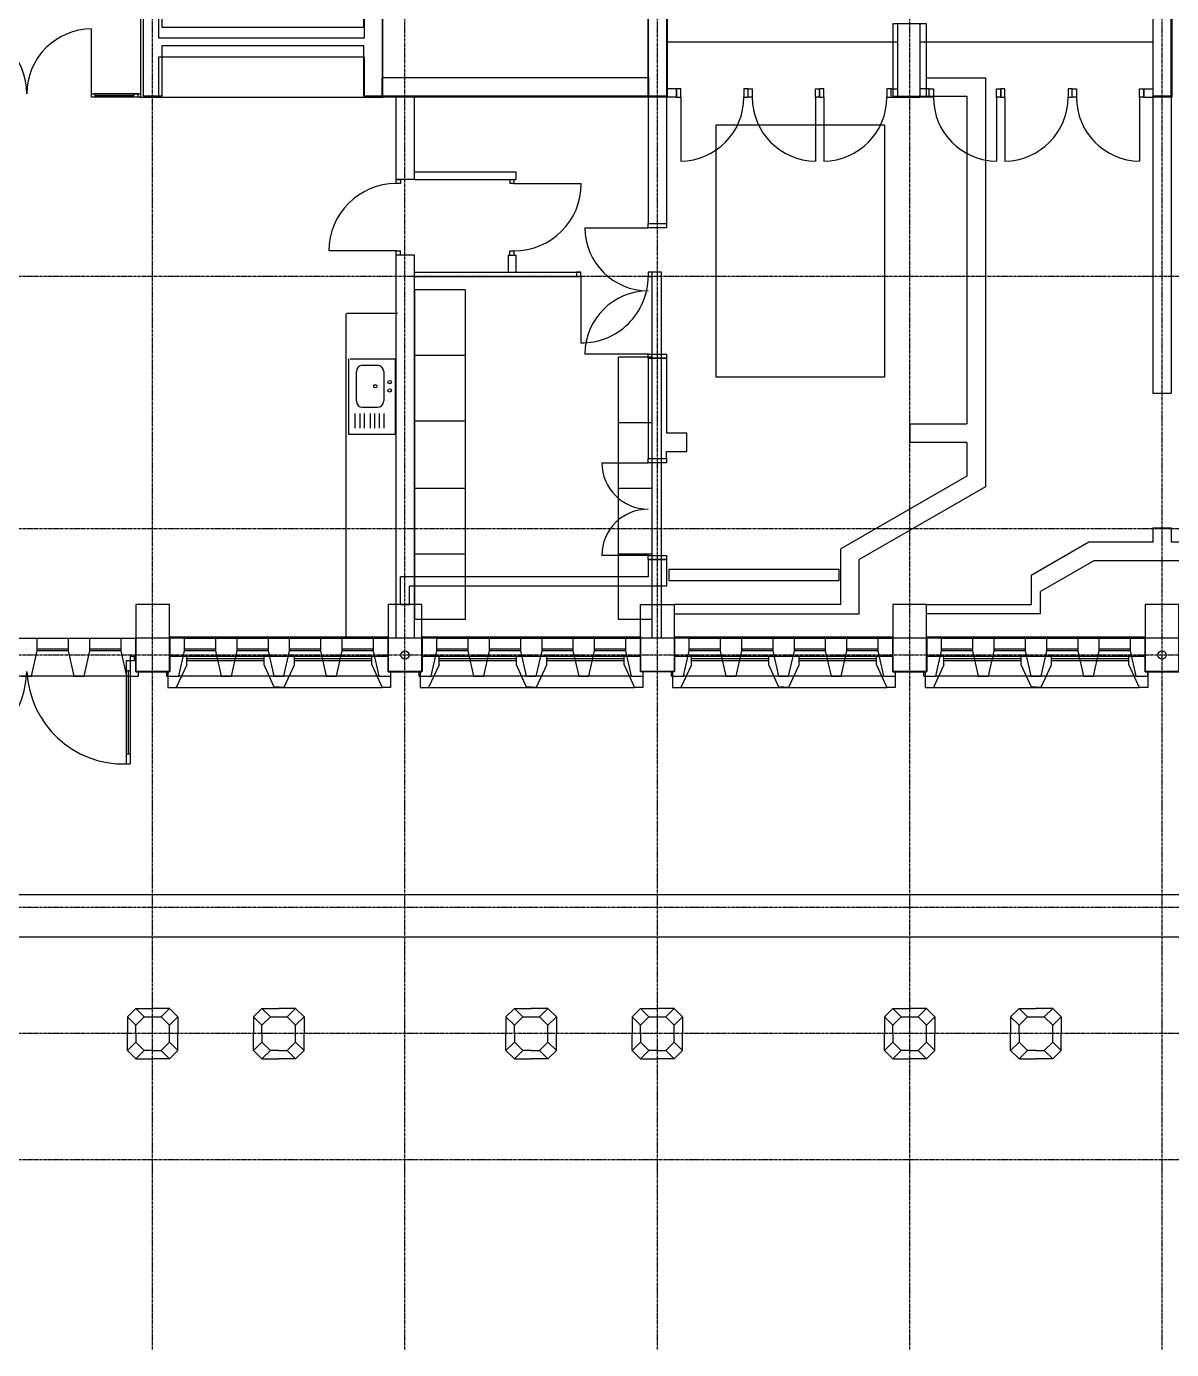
# Model space of a CAD drawing. Header units: millimetres. Extents: x -58291 to 85267, y -25390 to 74943.
# Drawn here: x -1033 to 12580, y -17978 to -2254 of the extents above; entities that cross this region are included whole.
import ezdxf

# ---------------------------------------------------------------- set-up
doc = ezdxf.new("R2010")
doc.units = ezdxf.units.MM
for name, pattern in [('HIDDEN', [9.525, 6.35, -3.175]), ('PCENTRE', [50.8, 31.75, -6.35, 6.35, -6.35]), ('PCENTRE2', [28.575, 19.05, -3.175, 3.175, -3.175])]:
    doc.linetypes.add(name, pattern=pattern)
for name, color, linetype in [('Basement 01 - Curtain Walls', 1, 'Continuous'), ('Basement 01 - Doors Windows and Openings', 1, 'Continuous'), ('Basement 01 - General', 1, 'Continuous'), ('Basement 01 - Mass Elements', 2, 'Continuous'), ('Basement 01 - Structural Members', 5, 'Continuous'), ('Basement 01 - Walls', 3, 'Continuous'), ('Boundaries_and_building_grids', 140, 'PCENTRE2'), ('BRICK_WALLS_P4', 1, 'Continuous'), ('COLUMNS_P5', 5, 'Continuous'), ('DR', 8, 'Continuous'), ('SANITARY', 4, 'Continuous'), ('SHOPFITTING', 4, 'Continuous'), ('WA', 6, 'Continuous'), ('WA_EXT', 7, 'Continuous'), ('WN', 4, 'Continuous')]:
    doc.layers.add(name, color=color, linetype=linetype)

msp = doc.modelspace()

# ---------------------------------------------------------------- linework, layer by layer
at = {"layer": 'Basement 01 - Curtain Walls', "color": 3, "linetype": 'Continuous', "lineweight": -3}
for p, q in [((-1161, -9524, -4600), (-904, -9524, -4600)), ((-904, -9674, -4600), (-904, -9524, -4600)), ((-536, -9524, -4600), (-279, -9524, -4600)), ((-536, -9524, -4600), (-536, -9674, -4600)), ((-279, -9674, -4600), (-279, -9524, -4600)), ((89, -9524, -4600), (89, -9674, -4600)), ((89, -9524, -4600), (267, -9524, -4600)), ((267, -9924, -4600), (267, -9524, -4600)), ((846, -9524, -4600), (667, -9524, -4600)), ((846, -9674, -4600), (846, -9524, -4600)), ((1214, -9524, -4600), (1471, -9524, -4600)), ((1214, -9524, -4600), (1214, -9674, -4600)), ((1471, -9674, -4600), (1471, -9524, -4600)), ((1839, -9524, -4600), (2096, -9524, -4600)), ((1839, -9524, -4600), (1839, -9674, -4600)), ((2096, -9674, -4600), (2096, -9524, -4600)), ((2464, -9524, -4600), (2721, -9524, -4600)), ((2464, -9524, -4600), (2464, -9674, -4600)), ((2721, -9674, -4600), (2721, -9524, -4600)), ((3089, -9524, -4600), (3089, -9674, -4600)), ((3089, -9524, -4600), (3267, -9524, -4600)), ((3267, -9924, -4600), (3267, -9524, -4600)), ((3846, -9524, -4600), (3667, -9524, -4600)), ((3846, -9674, -4600), (3846, -9524, -4600)), ((4214, -9524, -4600), (4214, -9674, -4600)), ((4214, -9524, -4600), (4471, -9524, -4600)), ((4471, -9674, -4600), (4471, -9524, -4600)), ((4839, -9524, -4600), (4839, -9674, -4600)), ((4839, -9524, -4600), (5096, -9524, -4600)), ((5096, -9674, -4600), (5096, -9524, -4600)), ((5464, -9524, -4600), (5464, -9674, -4600)), ((5464, -9524, -4600), (5721, -9524, -4600)), ((5721, -9674, -4600), (5721, -9524, -4600)), ((6089, -9524, -4600), (6089, -9674, -4600)), ((6089, -9524, -4600), (6267, -9524, -4600)), ((6267, -9924, -4600), (6267, -9524, -4600)), ((6846, -9524, -4600), (6667, -9524, -4600)), ((6846, -9674, -4600), (6846, -9524, -4600)), ((7214, -9524, -4600), (7471, -9524, -4600)), ((7214, -9524, -4600), (7214, -9674, -4600)), ((7471, -9674, -4600), (7471, -9524, -4600)), ((7839, -9524, -4600), (8096, -9524, -4600)), ((7839, -9524, -4600), (7839, -9674, -4600)), ((8096, -9674, -4600), (8096, -9524, -4600)), ((8464, -9524, -4600), (8721, -9524, -4600)), ((8464, -9524, -4600), (8464, -9674, -4600)), ((8721, -9674, -4600), (8721, -9524, -4600)), ((9089, -9524, -4600), (9267, -9524, -4600)), ((9089, -9524, -4600), (9089, -9674, -4600)), ((9267, -9924, -4600), (9267, -9524, -4600)), ((9846, -9524, -4600), (9667, -9524, -4600)), ((9846, -9674, -4600), (9846, -9524, -4600)), ((10214, -9524, -4600), (10214, -9674, -4600)), ((10214, -9524, -4600), (10471, -9524, -4600)), ((10471, -9674, -4600), (10471, -9524, -4600)), ((10839, -9524, -4600), (10839, -9674, -4600)), ((10839, -9524, -4600), (11096, -9524, -4600)), ((11096, -9674, -4600), (11096, -9524, -4600)), ((11464, -9524, -4600), (11721, -9524, -4600)), ((11464, -9524, -4600), (11464, -9674, -4600)), ((11721, -9674, -4600), (11721, -9524, -4600)), ((12089, -9524, -4600), (12089, -9674, -4600)), ((12089, -9524, -4600), (12267, -9524, -4600)), ((12267, -9924, -4600), (12267, -9524, -4600)), ((-972, -9974, -4600), (-904, -9674, -4600)), ((-536, -9674, -4600), (-468, -9974, -4600)), ((-347, -9974, -4600), (-279, -9674, -4600)), ((89, -9674, -4600), (157, -9974, -4600)), ((778, -9974, -4600), (846, -9674, -4600)), ((1214, -9674, -4600), (1282, -9974, -4600)), ((1403, -9974, -4600), (1471, -9674, -4600)), ((1839, -9674, -4600), (1907, -9974, -4600)), ((2028, -9974, -4600), (2096, -9674, -4600)), ((2464, -9674, -4600), (2532, -9974, -4600)), ((2653, -9974, -4600), (2721, -9674, -4600)), ((3089, -9674, -4600), (3157, -9974, -4600)), ((3778, -9974, -4600), (3846, -9674, -4600)), ((4214, -9674, -4600), (4282, -9974, -4600)), ((4403, -9974, -4600), (4471, -9674, -4600)), ((4839, -9674, -4600), (4907, -9974, -4600)), ((5028, -9974, -4600), (5096, -9674, -4600)), ((5464, -9674, -4600), (5532, -9974, -4600)), ((5653, -9974, -4600), (5721, -9674, -4600)), ((6089, -9674, -4600), (6157, -9974, -4600)), ((6778, -9974, -4600), (6846, -9674, -4600)), ((7214, -9674, -4600), (7282, -9974, -4600)), ((7403, -9974, -4600), (7471, -9674, -4600)), ((7839, -9674, -4600), (7907, -9974, -4600)), ((8028, -9974, -4600), (8096, -9674, -4600)), ((8464, -9674, -4600), (8532, -9974, -4600)), ((8653, -9974, -4600), (8721, -9674, -4600)), ((9089, -9674, -4600), (9157, -9974, -4600)), ((9778, -9974, -4600), (9846, -9674, -4600)), ((10214, -9674, -4600), (10282, -9974, -4600)), ((10403, -9974, -4600), (10471, -9674, -4600)), ((10839, -9674, -4600), (10907, -9974, -4600)), ((11028, -9974, -4600), (11096, -9674, -4600)), ((11464, -9674, -4600), (11532, -9974, -4600)), ((11653, -9974, -4600), (11721, -9674, -4600)), ((12089, -9674, -4600), (12157, -9974, -4600)), ((-1093, -9974, -4600), (-972, -9974, -4600)), ((-468, -9974, -4600), (-347, -9974, -4600)), ((157, -9974, -4600), (299, -9974, -4600)), ((299, -9924, -4600), (267, -9924, -4600)), ((299, -9974, -4600), (299, -9924, -4600)), ((636, -9974, -4600), (636, -9924, -4600)), ((636, -9974, -4600), (778, -9974, -4600)), ((1282, -9974, -4600), (1403, -9974, -4600)), ((1907, -9974, -4600), (2028, -9974, -4600)), ((2532, -9974, -4600), (2653, -9974, -4600)), ((3157, -9974, -4600), (3299, -9974, -4600)), ((3299, -9924, -4600), (3267, -9924, -4600)), ((3299, -9974, -4600), (3299, -9924, -4600)), ((3636, -9974, -4600), (3636, -9924, -4600)), ((3636, -9974, -4600), (3778, -9974, -4600)), ((4282, -9974, -4600), (4403, -9974, -4600)), ((4907, -9974, -4600), (5028, -9974, -4600)), ((5532, -9974, -4600), (5653, -9974, -4600)), ((6157, -9974, -4600), (6299, -9974, -4600)), ((6299, -9924, -4600), (6267, -9924, -4600)), ((6299, -9974, -4600), (6299, -9924, -4600)), ((6636, -9974, -4600), (6636, -9924, -4600)), ((6636, -9974, -4600), (6778, -9974, -4600)), ((7282, -9974, -4600), (7403, -9974, -4600)), ((7907, -9974, -4600), (8028, -9974, -4600)), ((8532, -9974, -4600), (8653, -9974, -4600)), ((9157, -9974, -4600), (9299, -9974, -4600)), ((9299, -9924, -4600), (9267, -9924, -4600)), ((9299, -9974, -4600), (9299, -9924, -4600)), ((9636, -9974, -4600), (9636, -9924, -4600)), ((9636, -9974, -4600), (9778, -9974, -4600)), ((10282, -9974, -4600), (10403, -9974, -4600)), ((10907, -9974, -4600), (11028, -9974, -4600)), ((11532, -9974, -4600), (11653, -9974, -4600)), ((12157, -9974, -4600), (12299, -9974, -4600)), ((12299, -9924, -4600), (12267, -9924, -4600)), ((12299, -9974, -4600), (12299, -9924, -4600))]:
    msp.add_line(p, q, dxfattribs=at)
at = {"layer": 'Basement 01 - Curtain Walls', "color": 3, "linetype": 'Continuous', "lineweight": -3, "elevation": -4600}
for points in [[(667, -9524), (667, -9924), (636, -9924)], [(3667, -9524), (3667, -9924), (3636, -9924)], [(6667, -9524), (6667, -9924), (6636, -9924)], [(9667, -9524), (9667, -9924), (9636, -9924)]]:
    msp.add_lwpolyline(points, dxfattribs=at)
at = {"layer": 'Basement 01 - Doors Windows and Openings', "color": 1, "linetype": 'Continuous', "lineweight": -3}
for p, q in [((5607, -4647, -4600), (6357, -4647, -4600)), ((6357, -6147, -4600), (5607, -6147, -4600)), ((5807, -7440, -4600), (6357, -7440, -4600)), ((6357, -8540, -4600), (5807, -8540, -4600)), ((-2154, -9524, -4600), (89, -9524, -4600)), ((-904, -9524, -4600), (-536, -9524, -4600)), ((-279, -9524, -4600), (89, -9524, -4600)), ((846, -9524, -4600), (3089, -9524, -4600)), ((1471, -9524, -4600), (1839, -9524, -4600)), ((2096, -9524, -4600), (2464, -9524, -4600)), ((2721, -9524, -4600), (3089, -9524, -4600)), ((3846, -9524, -4600), (6089, -9524, -4600)), ((4471, -9524, -4600), (4839, -9524, -4600)), ((5096, -9524, -4600), (5464, -9524, -4600)), ((5721, -9524, -4600), (6089, -9524, -4600)), ((6846, -9524, -4600), (9089, -9524, -4600)), ((7471, -9524, -4600), (7839, -9524, -4600)), ((8096, -9524, -4600), (8464, -9524, -4600)), ((8721, -9524, -4600), (9089, -9524, -4600)), ((9846, -9524, -4600), (12089, -9524, -4600)), ((10471, -9524, -4600), (10839, -9524, -4600)), ((11096, -9524, -4600), (11464, -9524, -4600)), ((11721, -9524, -4600), (12089, -9524, -4600)), ((-536, -9654, -4600), (-904, -9654, -4600)), ((-536, -9674, -4600), (-904, -9674, -4600)), ((89, -9654, -4600), (-279, -9654, -4600)), ((89, -9674, -4600), (-279, -9674, -4600)), ((1214, -9654, -4600), (846, -9654, -4600)), ((1214, -9674, -4600), (846, -9674, -4600)), ((1839, -9654, -4600), (1471, -9654, -4600)), ((1839, -9674, -4600), (1471, -9674, -4600)), ((2464, -9654, -4600), (2096, -9654, -4600)), ((2464, -9674, -4600), (2096, -9674, -4600)), ((3089, -9654, -4600), (2721, -9654, -4600)), ((3089, -9674, -4600), (2721, -9674, -4600)), ((4214, -9654, -4600), (3846, -9654, -4600)), ((4214, -9674, -4600), (3846, -9674, -4600)), ((4839, -9654, -4600), (4471, -9654, -4600)), ((4839, -9674, -4600), (4471, -9674, -4600)), ((5464, -9654, -4600), (5096, -9654, -4600)), ((5464, -9674, -4600), (5096, -9674, -4600)), ((6089, -9654, -4600), (5721, -9654, -4600)), ((6089, -9674, -4600), (5721, -9674, -4600)), ((7214, -9654, -4600), (6846, -9654, -4600)), ((7214, -9674, -4600), (6846, -9674, -4600)), ((7839, -9654, -4600), (7471, -9654, -4600)), ((7839, -9674, -4600), (7471, -9674, -4600)), ((8464, -9654, -4600), (8096, -9654, -4600)), ((8464, -9674, -4600), (8096, -9674, -4600)), ((9089, -9654, -4600), (8721, -9654, -4600)), ((9089, -9674, -4600), (8721, -9674, -4600)), ((10214, -9654, -4600), (9846, -9654, -4600)), ((10214, -9674, -4600), (9846, -9674, -4600)), ((10839, -9654, -4600), (10471, -9654, -4600)), ((10839, -9674, -4600), (10471, -9674, -4600)), ((11464, -9654, -4600), (11096, -9654, -4600)), ((11464, -9674, -4600), (11096, -9674, -4600)), ((12089, -9654, -4600), (11721, -9654, -4600)), ((12089, -9674, -4600), (11721, -9674, -4600)), ((157, -9974, -4600), (-2222, -9974, -4600)), ((3157, -9974, -4600), (778, -9974, -4600)), ((6157, -9974, -4600), (3778, -9974, -4600)), ((9157, -9974, -4600), (6778, -9974, -4600)), ((12157, -9974, -4600), (9778, -9974, -4600))]:
    msp.add_line(p, q, dxfattribs=at)
at = {"layer": 'Basement 01 - Doors Windows and Openings', "color": 1, "linetype": 'Continuous', "lineweight": -3, "elevation": -4600}
for points in [[(6357, -4597), (6577, -4597), (6577, -4647), (6357, -4647), (6357, -4597)], [(6357, -6147), (6577, -6147), (6577, -6197), (6357, -6197), (6357, -6147)], [(6357, -7440), (6357, -7390), (6577, -7390), (6577, -7440), (6357, -7440)], [(6357, -8590), (6357, -8540), (6577, -8540), (6577, -8590), (6357, -8590)]]:
    msp.add_lwpolyline(points, dxfattribs=at)
at = {"layer": 'Basement 01 - Doors Windows and Openings', "color": 1, "linetype": 'Continuous', "lineweight": -3}
for centre, radius, start, end in [((6357, -4647, -4600), 750, 180, 270), ((6357, -6147, -4600), 750, 90, 180), ((6357, -7440, -4600), 550, 180, 270), ((6357, -8540, -4600), 550, 90, 180)]:
    msp.add_arc(centre, radius, start, end, dxfattribs=at)
at = {"layer": 'Basement 01 - General', "color": 2, "linetype": 'Continuous', "lineweight": -3}
for p, q in [((21617, -12574, -4600), (-23683, -12574, -4600)), ((-23183, -13074, -4600), (21117, -13074, -4600))]:
    msp.add_line(p, q, dxfattribs=at)
at = {"layer": 'Basement 01 - Mass Elements', "color": 8, "linetype": 'Continuous', "lineweight": -3, "elevation": -4600}
for points in [[(7167, -6424), (7167, -3424), (9167, -3424), (9167, -6424), (7167, -6424)], [(6604, -8837), (8629, -8837), (8629, -8709), (6604, -8709), (6604, -8837)]]:
    msp.add_lwpolyline(points, dxfattribs=at)
at = {"layer": 'Basement 01 - Structural Members', "color": 5, "linetype": 'Continuous', "lineweight": -3}
for p, q in [((167, -14024, -4600), (267, -13924, -4600)), ((367, -14024, -4600), (267, -13924, -4600)), ((267, -13924, -4600), (467, -13924, -4600)), ((667, -13924, -4600), (467, -13924, -4600)), ((567, -14024, -4600), (667, -13924, -4600)), ((767, -14024, -4600), (667, -13924, -4600)), ((1667, -14024, -4600), (1767, -13924, -4600)), ((1867, -14024, -4600), (1767, -13924, -4600)), ((1767, -13924, -4600), (1967, -13924, -4600)), ((2167, -13924, -4600), (1967, -13924, -4600)), ((2067, -14024, -4600), (2167, -13924, -4600)), ((2267, -14024, -4600), (2167, -13924, -4600)), ((4667, -14024, -4600), (4767, -13924, -4600)), ((4867, -14024, -4600), (4767, -13924, -4600)), ((4767, -13924, -4600), (4967, -13924, -4600)), ((5167, -13924, -4600), (4967, -13924, -4600)), ((5067, -14024, -4600), (5167, -13924, -4600)), ((5267, -14024, -4600), (5167, -13924, -4600)), ((6167, -14024, -4600), (6267, -13924, -4600)), ((6367, -14024, -4600), (6267, -13924, -4600)), ((6267, -13924, -4600), (6467, -13924, -4600)), ((6667, -13924, -4600), (6467, -13924, -4600)), ((6567, -14024, -4600), (6667, -13924, -4600)), ((6767, -14024, -4600), (6667, -13924, -4600)), ((9167, -14024, -4600), (9267, -13924, -4600)), ((9267, -13924, -4600), (9467, -13924, -4600)), ((9367, -14024, -4600), (9267, -13924, -4600)), ((9667, -13924, -4600), (9467, -13924, -4600)), ((9567, -14024, -4600), (9667, -13924, -4600)), ((9767, -14024, -4600), (9667, -13924, -4600)), ((10667, -14024, -4600), (10767, -13924, -4600)), ((10867, -14024, -4600), (10767, -13924, -4600)), ((10767, -13924, -4600), (10967, -13924, -4600)), ((11167, -13924, -4600), (10967, -13924, -4600)), ((11067, -14024, -4600), (11167, -13924, -4600)), ((11267, -14024, -4600), (11167, -13924, -4600)), ((267, -14124, -4600), (167, -14024, -4600)), ((167, -14024, -4600), (167, -14224, -4600)), ((367, -14024, -4600), (267, -14124, -4600)), ((267, -14224, -4600), (267, -14124, -4600)), ((367, -14024, -4600), (467, -14024, -4600)), ((467, -14024, -4600), (567, -14024, -4600)), ((667, -14124, -4600), (567, -14024, -4600)), ((667, -14124, -4600), (767, -14024, -4600)), ((667, -14224, -4600), (667, -14124, -4600)), ((767, -14024, -4600), (767, -14224, -4600)), ((1667, -14024, -4600), (1667, -14224, -4600)), ((1767, -14124, -4600), (1667, -14024, -4600)), ((1867, -14024, -4600), (1767, -14124, -4600)), ((1767, -14224, -4600), (1767, -14124, -4600)), ((1867, -14024, -4600), (1967, -14024, -4600)), ((1967, -14024, -4600), (2067, -14024, -4600)), ((2167, -14124, -4600), (2067, -14024, -4600)), ((2167, -14124, -4600), (2267, -14024, -4600)), ((2167, -14224, -4600), (2167, -14124, -4600)), ((2267, -14024, -4600), (2267, -14224, -4600)), ((4667, -14024, -4600), (4667, -14224, -4600)), ((4767, -14124, -4600), (4667, -14024, -4600)), ((4867, -14024, -4600), (4767, -14124, -4600)), ((4767, -14224, -4600), (4767, -14124, -4600)), ((4867, -14024, -4600), (4967, -14024, -4600)), ((4967, -14024, -4600), (5067, -14024, -4600)), ((5167, -14124, -4600), (5067, -14024, -4600)), ((5167, -14124, -4600), (5267, -14024, -4600)), ((5167, -14224, -4600), (5167, -14124, -4600)), ((5267, -14024, -4600), (5267, -14224, -4600)), ((6167, -14024, -4600), (6167, -14224, -4600)), ((6267, -14124, -4600), (6167, -14024, -4600)), ((6367, -14024, -4600), (6267, -14124, -4600)), ((6267, -14224, -4600), (6267, -14124, -4600)), ((6367, -14024, -4600), (6467, -14024, -4600)), ((6467, -14024, -4600), (6567, -14024, -4600)), ((6667, -14124, -4600), (6567, -14024, -4600)), ((6667, -14124, -4600), (6767, -14024, -4600)), ((6667, -14224, -4600), (6667, -14124, -4600)), ((6767, -14024, -4600), (6767, -14224, -4600)), ((9167, -14024, -4600), (9167, -14224, -4600)), ((9267, -14124, -4600), (9167, -14024, -4600)), ((9367, -14024, -4600), (9267, -14124, -4600)), ((9267, -14224, -4600), (9267, -14124, -4600)), ((9367, -14024, -4600), (9467, -14024, -4600)), ((9467, -14024, -4600), (9567, -14024, -4600)), ((9667, -14124, -4600), (9567, -14024, -4600)), ((9667, -14124, -4600), (9767, -14024, -4600)), ((9667, -14224, -4600), (9667, -14124, -4600)), ((9767, -14024, -4600), (9767, -14224, -4600)), ((10767, -14124, -4600), (10667, -14024, -4600)), ((10667, -14024, -4600), (10667, -14224, -4600)), ((10867, -14024, -4600), (10767, -14124, -4600)), ((10767, -14224, -4600), (10767, -14124, -4600)), ((10867, -14024, -4600), (10967, -14024, -4600)), ((10967, -14024, -4600), (11067, -14024, -4600)), ((11167, -14124, -4600), (11067, -14024, -4600)), ((11167, -14124, -4600), (11267, -14024, -4600)), ((11167, -14224, -4600), (11167, -14124, -4600)), ((11267, -14024, -4600), (11267, -14224, -4600)), ((167, -14424, -4600), (167, -14224, -4600)), ((267, -14224, -4600), (267, -14324, -4600)), ((667, -14324, -4600), (667, -14224, -4600)), ((767, -14424, -4600), (767, -14224, -4600)), ((1667, -14424, -4600), (1667, -14224, -4600)), ((1767, -14224, -4600), (1767, -14324, -4600)), ((2167, -14324, -4600), (2167, -14224, -4600)), ((2267, -14424, -4600), (2267, -14224, -4600)), ((4667, -14424, -4600), (4667, -14224, -4600)), ((4767, -14224, -4600), (4767, -14324, -4600)), ((5167, -14324, -4600), (5167, -14224, -4600)), ((5267, -14424, -4600), (5267, -14224, -4600)), ((6167, -14424, -4600), (6167, -14224, -4600)), ((6267, -14224, -4600), (6267, -14324, -4600)), ((6667, -14324, -4600), (6667, -14224, -4600)), ((6767, -14424, -4600), (6767, -14224, -4600)), ((9167, -14424, -4600), (9167, -14224, -4600)), ((9267, -14224, -4600), (9267, -14324, -4600)), ((9667, -14324, -4600), (9667, -14224, -4600)), ((9767, -14424, -4600), (9767, -14224, -4600)), ((10667, -14424, -4600), (10667, -14224, -4600)), ((10767, -14224, -4600), (10767, -14324, -4600)), ((11167, -14324, -4600), (11167, -14224, -4600)), ((11267, -14424, -4600), (11267, -14224, -4600)), ((267, -14324, -4600), (167, -14424, -4600)), ((167, -14424, -4600), (267, -14524, -4600)), ((267, -14324, -4600), (367, -14424, -4600)), ((367, -14424, -4600), (267, -14524, -4600)), ((467, -14424, -4600), (367, -14424, -4600)), ((467, -14424, -4600), (567, -14424, -4600)), ((567, -14424, -4600), (667, -14324, -4600)), ((567, -14424, -4600), (667, -14524, -4600)), ((667, -14324, -4600), (767, -14424, -4600)), ((767, -14424, -4600), (667, -14524, -4600)), ((1767, -14324, -4600), (1667, -14424, -4600)), ((1667, -14424, -4600), (1767, -14524, -4600)), ((1767, -14324, -4600), (1867, -14424, -4600)), ((1867, -14424, -4600), (1767, -14524, -4600)), ((1967, -14424, -4600), (1867, -14424, -4600)), ((1967, -14424, -4600), (2067, -14424, -4600)), ((2067, -14424, -4600), (2167, -14324, -4600)), ((2067, -14424, -4600), (2167, -14524, -4600)), ((2167, -14324, -4600), (2267, -14424, -4600)), ((2267, -14424, -4600), (2167, -14524, -4600)), ((4767, -14324, -4600), (4667, -14424, -4600)), ((4667, -14424, -4600), (4767, -14524, -4600)), ((4767, -14324, -4600), (4867, -14424, -4600)), ((4867, -14424, -4600), (4767, -14524, -4600)), ((4967, -14424, -4600), (4867, -14424, -4600)), ((4967, -14424, -4600), (5067, -14424, -4600)), ((5067, -14424, -4600), (5167, -14324, -4600)), ((5067, -14424, -4600), (5167, -14524, -4600)), ((5167, -14324, -4600), (5267, -14424, -4600)), ((5267, -14424, -4600), (5167, -14524, -4600)), ((6267, -14324, -4600), (6167, -14424, -4600)), ((6167, -14424, -4600), (6267, -14524, -4600)), ((6267, -14324, -4600), (6367, -14424, -4600)), ((6367, -14424, -4600), (6267, -14524, -4600)), ((6467, -14424, -4600), (6367, -14424, -4600)), ((6467, -14424, -4600), (6567, -14424, -4600)), ((6567, -14424, -4600), (6667, -14324, -4600)), ((6567, -14424, -4600), (6667, -14524, -4600)), ((6667, -14324, -4600), (6767, -14424, -4600)), ((6767, -14424, -4600), (6667, -14524, -4600)), ((9267, -14324, -4600), (9167, -14424, -4600)), ((9167, -14424, -4600), (9267, -14524, -4600)), ((9267, -14324, -4600), (9367, -14424, -4600)), ((9367, -14424, -4600), (9267, -14524, -4600)), ((9467, -14424, -4600), (9367, -14424, -4600)), ((9467, -14424, -4600), (9567, -14424, -4600)), ((9567, -14424, -4600), (9667, -14324, -4600)), ((9567, -14424, -4600), (9667, -14524, -4600)), ((9667, -14324, -4600), (9767, -14424, -4600)), ((9767, -14424, -4600), (9667, -14524, -4600)), ((10767, -14324, -4600), (10667, -14424, -4600)), ((10667, -14424, -4600), (10767, -14524, -4600)), ((10767, -14324, -4600), (10867, -14424, -4600)), ((10867, -14424, -4600), (10767, -14524, -4600)), ((10967, -14424, -4600), (10867, -14424, -4600)), ((10967, -14424, -4600), (11067, -14424, -4600)), ((11067, -14424, -4600), (11167, -14324, -4600)), ((11067, -14424, -4600), (11167, -14524, -4600)), ((11167, -14324, -4600), (11267, -14424, -4600)), ((11267, -14424, -4600), (11167, -14524, -4600)), ((267, -14524, -4600), (467, -14524, -4600)), ((667, -14524, -4600), (467, -14524, -4600)), ((1767, -14524, -4600), (1967, -14524, -4600)), ((2167, -14524, -4600), (1967, -14524, -4600)), ((4767, -14524, -4600), (4967, -14524, -4600)), ((5167, -14524, -4600), (4967, -14524, -4600)), ((6267, -14524, -4600), (6467, -14524, -4600)), ((6667, -14524, -4600), (6467, -14524, -4600)), ((9267, -14524, -4600), (9467, -14524, -4600)), ((9667, -14524, -4600), (9467, -14524, -4600)), ((10767, -14524, -4600), (10967, -14524, -4600)), ((11167, -14524, -4600), (10967, -14524, -4600))]:
    msp.add_line(p, q, dxfattribs=at)
at = {"layer": 'Basement 01 - Structural Members', "color": 5, "linetype": 'Continuous', "lineweight": -3, "elevation": -4600}
for points in [[(2977, -3084), (2977, -2484), (577, -2484), (577, -3084), (357, -3084), (357, -1764), (577, -1764), (577, -2264), (2977, -2264), (2977, 2916), (2667, 2916), (2667, 3136), (3197, 3136), (3197, -3084)], [(6357, -3084), (6357, 3136), (6577, 3136), (6577, -3084)], [(12577, -3084), (12577, 3136), (12357, 3136), (12357, -3084)], [(9267, -2224), (9267, -3084), (9667, -3084), (9667, -2224)], [(667, -9924), (667, -9124), (267, -9124), (267, -9924)], [(3267, -9124), (3267, -9924), (3667, -9924), (3667, -9124)], [(6267, -9124), (6667, -9124), (6667, -9924), (6267, -9924)], [(9667, -9924), (9667, -9124), (9267, -9124), (9267, -9924)], [(12667, -9924), (12667, -9124), (12267, -9124), (12267, -9924)]]:
    msp.add_lwpolyline(points, close=True, dxfattribs=at)
at = {"layer": 'Basement 01 - Structural Members', "color": 5, "linetype": 'Continuous', "lineweight": -3}
for centre in [(3467, -9724, -4600), (12467, -9724, -4600)]:
    msp.add_circle(centre, 50, dxfattribs=at)
at = {"layer": 'Basement 01 - Walls', "color": 3, "linetype": 'Continuous', "lineweight": -3}
for p, q in [((3197, -3084, -4600), (3197, -2864, -4600)), ((6357, -2864, -4600), (3197, -2864, -4600)), ((6357, -2864, -4600), (6357, -4597, -4600)), ((9667, -3084, -4600), (9667, -2864, -4600)), ((9667, -2864, -4600), (10367, -2864, -4600)), ((10367, -2864, -4600), (10367, -7724, -4600)), ((6577, -3084, -4600), (3197, -3084, -4600)), ((6577, -3084, -4600), (6577, -4597, -4600)), ((9667, -3084, -4600), (10147, -3084, -4600)), ((10147, -3084, -4600), (10147, -6977, -4600)), ((12357, -3084, -4600), (12357, -6614, -4600)), ((12577, -3084, -4600), (12357, -3084, -4600)), ((12577, -3084, -4600), (12577, -6614, -4600)), ((6357, -4597, -4600), (6577, -4597, -4600)), ((6357, -6197, -4600), (6357, -7390, -4600)), ((6357, -6197, -4600), (6577, -6197, -4600)), ((6577, -6197, -4600), (6577, -7084, -4600)), ((12357, -6614, -4600), (12577, -6614, -4600)), ((9467, -6977, -4600), (10147, -6977, -4600)), ((9467, -6977, -4600), (9467, -7197, -4600)), ((6577, -7084, -4600), (6817, -7084, -4600)), ((6817, -7304, -4600), (6817, -7084, -4600)), ((10147, -7197, -4600), (9467, -7197, -4600)), ((10147, -7197, -4600), (10147, -7597, -4600)), ((6577, -7304, -4600), (6817, -7304, -4600)), ((6577, -7390, -4600), (6577, -7304, -4600)), ((6357, -7390, -4600), (6577, -7390, -4600)), ((10147, -7597, -4600), (8647, -8463, -4600)), ((10367, -7724, -4600), (8867, -8590, -4600)), ((12357, -8214, -4600), (12577, -8214, -4600)), ((12357, -8214, -4600), (12357, -8384, -4600)), ((12577, -8214, -4600), (12577, -8384, -4600)), ((8647, -9124, -4600), (8647, -8463, -4600)), ((11596, -8384, -4600), (10912, -8779, -4600)), ((12357, -8384, -4600), (11596, -8384, -4600)), ((12867, -8384, -4600), (12577, -8384, -4600)), ((6357, -8590, -4600), (6577, -8590, -4600)), ((6357, -8590, -4600), (6357, -8794, -4600)), ((6577, -8590, -4600), (6577, -8904, -4600)), ((8867, -9234, -4600), (8867, -8590, -4600)), ((11655, -8604, -4600), (11022, -8970, -4600)), ((12867, -8604, -4600), (11655, -8604, -4600)), ((6357, -8794, -4600), (3412, -8794, -4600)), ((3412, -9124, -4600), (3412, -8794, -4600)), ((10912, -8779, -4600), (10912, -9124, -4600)), ((6577, -8904, -4600), (3522, -8904, -4600)), ((3522, -9124, -4600), (3522, -8904, -4600)), ((11022, -9234, -4600), (11022, -8970, -4600)), ((3412, -9124, -4600), (3522, -9124, -4600)), ((8647, -9124, -4600), (6667, -9124, -4600)), ((6667, -9234, -4600), (8867, -9234, -4600)), ((9667, -9234, -4600), (9667, -9124, -4600)), ((9667, -9124, -4600), (10912, -9124, -4600)), ((11022, -9234, -4600), (9667, -9234, -4600))]:
    msp.add_line(p, q, dxfattribs=at)
at = {"layer": 'Boundaries_and_building_grids', "color": 140, "linetype": 'PCENTRE', "lineweight": -3}
for p, q in [((467, -17978), (467, 67826)), ((3467, -17978), (3467, 67826)), ((6467, -17978), (6467, 67826)), ((9467, -17978), (9467, 67826)), ((12467, -17978), (12467, 67826)), ((50767, -5224), (-52891, -5224)), ((50767, -8224), (-52891, -8224)), ((50767, -9724), (-52891, -9724)), ((50767, -12724), (-52891, -12724)), ((50767, -14224), (-52891, -14224)), ((50767, -15724), (-52891, -15724))]:
    msp.add_line(p, q, dxfattribs=at)
at = {"layer": 'BRICK_WALLS_P4', "linetype": 'Continuous'}
for p, q in [((9327, -2439), (6582, -2439)), ((12362, -2439), (9587, -2439)), ((3202, -2859), (6362, -2859)), ((3202, -3094), (3202, -2859)), ((6362, -2859), (6362, -3094)), ((6362, -3094), (3202, -3094)), ((3362, -4072), (3362, -3094)), ((3582, -4072), (3582, -3094)), ((3582, -4072), (3362, -4072)), ((3362, -9519), (3362, -4972)), ((3582, -4972), (3362, -4972)), ((3582, -9519), (3582, -4972)), ((6407, -9519), (6407, -5174)), ((6517, -5174), (6407, -5174)), ((6517, -9519), (6517, -5174))]:
    msp.add_line(p, q, dxfattribs=at)
at = {"layer": 'COLUMNS_P5', "linetype": 'Continuous'}
for points in [[(3202, 3196), (2292, 3196), (2292, 2976), (2982, 2976), (2982, -2394), (542, -2394), (542, -1759), (322, -1759), (322, -3094), (542, -3094), (542, -2614), (2982, -2614), (2982, -3094), (3202, -3094)], [(6362, 3196), (6582, 3196), (6582, -3094), (6362, -3094)], [(12362, 3196), (12582, 3196), (12582, -3094), (12362, -3094)], [(9327, -2219), (9587, -2219), (9587, -3094), (9327, -3094)], [(672, -9919), (272, -9919), (272, -9519), (672, -9519)], [(3272, -9919), (3272, -9519), (3672, -9519), (3672, -9919)], [(6272, -9519), (6672, -9519), (6672, -9919), (6272, -9919)], [(9272, -9919), (9272, -9519), (9672, -9519), (9672, -9919)], [(12672, -9919), (12272, -9919), (12272, -9519), (12672, -9519)]]:
    msp.add_lwpolyline(points, close=True, dxfattribs=at)
at = {"layer": 'COLUMNS_P5', "linetype": 'Continuous', "lineweight": -3}
for centre in [(3467, -9724), (12467, -9724)]:
    msp.add_circle(centre, 50, dxfattribs=at)
at = {"layer": 'DR', "linetype": 'Continuous'}
for p, q in [((-258, -3054), (-258, -2284)), ((-258, -3054), (-218, -3054)), ((-258, -3094), (-258, -3054)), ((-218, -3094), (-258, -3094)), ((-218, -3054), (-218, -3094)), ((242, -3094), (242, -3054)), ((297, -3054), (322, -3054)), ((297, -3094), (297, -3054)), ((322, -3094), (297, -3094)), ((322, -3054), (322, -3094)), ((6696, -2994), (6582, -2994)), ((6696, -3094), (6582, -3094)), ((6696, -3094), (6696, -2994)), ((6696, -2994), (6696, -3094)), ((6746, -2994), (6696, -2994)), ((6696, -3094), (6746, -3094)), ((6746, -3094), (6746, -2994)), ((6746, -3094), (6746, -3854)), ((7546, -2994), (7496, -2994)), ((7496, -2994), (7496, -3094)), ((7496, -3094), (7546, -3094)), ((7546, -3094), (7546, -2994)), ((7546, -3094), (7546, -2994)), ((7546, -3094), (7546, -2994)), ((7546, -3094), (7546, -2994)), ((7546, -2994), (7596, -2994)), ((7596, -3094), (7546, -3094)), ((7596, -2994), (7596, -3094)), ((8346, -3094), (8346, -2994)), ((8346, -2994), (8396, -2994)), ((8346, -3094), (8346, -3854)), ((8396, -3094), (8346, -3094)), ((8396, -3094), (8396, -2994)), ((8396, -3094), (8396, -2994)), ((8446, -2994), (8396, -2994)), ((8396, -2994), (8396, -3094)), ((8396, -2994), (8396, -3094)), ((8396, -3094), (8446, -3094)), ((8446, -3094), (8446, -2994)), ((8446, -3094), (8446, -3854)), ((9246, -2994), (9196, -2994)), ((9196, -2994), (9196, -3094)), ((9196, -3094), (9246, -3094)), ((9246, -2994), (9327, -2994)), ((9246, -3094), (9246, -2994)), ((9246, -3094), (9246, -2994)), ((9246, -3094), (9246, -2994)), ((9246, -3094), (9327, -3094)), ((9327, -3094), (9587, -3094)), ((9699, -2994), (9587, -2994)), ((9699, -3094), (9587, -3094)), ((9699, -3094), (9699, -2994)), ((9699, -3094), (9699, -2994)), ((9699, -2994), (9749, -2994)), ((9699, -3094), (9699, -2994)), ((9749, -3094), (9699, -3094)), ((9749, -2994), (9749, -3094)), ((10499, -3094), (10499, -2994)), ((10499, -2994), (10549, -2994)), ((10499, -3094), (10499, -3854)), ((10549, -3094), (10499, -3094)), ((10549, -3094), (10549, -2994)), ((10549, -3094), (10549, -2994)), ((10549, -2994), (10549, -3094)), ((10599, -2994), (10549, -2994)), ((10549, -2994), (10549, -3094)), ((10549, -3094), (10599, -3094)), ((10599, -3094), (10599, -2994)), ((10599, -3094), (10599, -3854)), ((11349, -2994), (11349, -3094)), ((11399, -2994), (11349, -2994)), ((11349, -3094), (11399, -3094)), ((11399, -3094), (11399, -2994)), ((11399, -3094), (11399, -2994)), ((11399, -3094), (11399, -2994)), ((11399, -2994), (11449, -2994)), ((11399, -3094), (11399, -2994)), ((11449, -3094), (11399, -3094)), ((11449, -2994), (11449, -3094)), ((12199, -2994), (12249, -2994)), ((12199, -3094), (12199, -2994)), ((12199, -3094), (12199, -3854)), ((12249, -3094), (12199, -3094)), ((12249, -3094), (12249, -2994)), ((12249, -2994), (12362, -2994)), ((12249, -2994), (12249, -3094)), ((12249, -3094), (12362, -3094)), ((3362, -4122), (3362, -4072)), ((3362, -4072), (3412, -4072)), ((3362, -4122), (3362, -4072)), ((3362, -4072), (3412, -4072)), ((3377, -4072), (3427, -4072)), ((3377, -4072), (3427, -4072)), ((3412, -4072), (3412, -4122)), ((3412, -4072), (3412, -4122)), ((4713, -4072), (4713, -4122)), ((4713, -4072), (4713, -4122)), ((4713, -4072), (4713, -4122)), ((4763, -4072), (4763, -4122)), ((4763, -4072), (4763, -4122)), ((4763, -4072), (4763, -4122)), ((4763, -4072), (4763, -4122)), ((3412, -4122), (3362, -4122)), ((4763, -4122), (4713, -4122)), ((4763, -4122), (4713, -4122)), ((4763, -4122), (4713, -4122)), ((4763, -4122), (4713, -4122)), ((4763, -4122), (5563, -4122)), ((4763, -4122), (5563, -4122)), ((3362, -4922), (2562, -4922)), ((3362, -4922), (2562, -4922)), ((3362, -4922), (3412, -4922)), ((3362, -4922), (3412, -4922)), ((3362, -4922), (3412, -4922)), ((3362, -4972), (3362, -4922)), ((3362, -4972), (3362, -4922)), ((3362, -4972), (3362, -4922)), ((3362, -4922), (3412, -4922)), ((3362, -4972), (3362, -4922)), ((3412, -4972), (3362, -4972)), ((3412, -4972), (3362, -4972)), ((3412, -4972), (3362, -4972)), ((3412, -4972), (3412, -4922)), ((3412, -4972), (3412, -4922)), ((3412, -4972), (3412, -4922)), ((4713, -4972), (4713, -4922)), ((4713, -4972), (4713, -4922)), ((4713, -4922), (4763, -4922)), ((4763, -4922), (4763, -4972)), ((4763, -4922), (4763, -4972)), ((5557, -5174), (5507, -5174)), ((5507, -5174), (5507, -5224)), ((5557, -5224), (5557, -5174)), ((6357, -5174), (6357, -5224)), ((6407, -5174), (6357, -5174)), ((6407, -5224), (6407, -5174)), ((5507, -5224), (5557, -5224)), ((5557, -5224), (5557, -6014)), ((6357, -5224), (6407, -5224)), ((202, -9739), (272, -9739)), ((202, -9739), (202, -9789)), ((247, -9739), (247, -9789)), ((152, -9789), (152, -9909)), ((152, -9789), (202, -9789)), ((202, -9789), (202, -9909)), ((202, -9789), (272, -9789)), ((152, -9909), (202, -9909)), ((152, -10899), (152, -11019)), ((152, -10899), (202, -10899)), ((202, -10899), (202, -11019)), ((152, -11019), (202, -11019)), ((152, -11019), (202, -11019))]:
    msp.add_line(p, q, dxfattribs=at)
for centre, radius, start, end in [((-1798, -3054), 770, 0, 90), ((-258, -3054), 770, 90, 180), ((6737, -3096), 759, 270.6484, 0.1101), ((8354, -3096), 759, 179.8899, 269.3516), ((8437, -3096), 759, 270.6495, 0.1101), ((10508, -3096), 759, 179.8899, 269.3516), ((10590, -3096), 759, 270.6484, 0.1101), ((12208, -3096), 759, 179.8899, 269.3516), ((3362, -4922), 800, 90, 180), ((3362, -4922), 800, 90, 180), ((4763, -4122), 800, 270, 0), ((4763, -4122), 800, 270, 0), ((5566, -5223), 792, 269.386, 359.8934), ((-2177, -9869), 1151, 268.478, 357.3978), ((122, -9869), 1150, 182.4906, 271.5286)]:
    msp.add_arc(centre, radius, start, end, dxfattribs=at)
at = {"layer": 'SANITARY', "linetype": 'Continuous'}
for p, q in [((2799, -7105), (2799, -6205)), ((2814, -6205), (3364, -6205)), ((2964, -6280), (3139, -6280)), ((3349, -6205), (3349, -7105)), ((2889, -6705), (2889, -6355)), ((3214, -6355), (3214, -6705)), ((2874, -7030), (2874, -6855)), ((2929, -6855), (2929, -7030)), ((2964, -6780), (3139, -6780)), ((2983, -6855), (2983, -7030)), ((3052, -6855), (3052, -7030)), ((3106, -6855), (3106, -7030)), ((3160, -6855), (3160, -7030)), ((3214, -6855), (3214, -7030)), ((3349, -7105), (2799, -7105))]:
    msp.add_line(p, q, dxfattribs=at)
for centre in [(3114, -6530), (3285, -6480), (3285, -6580)]:
    msp.add_circle(centre, 20, dxfattribs=at)
for centre, start, end in [((2964, -6355), 90, 180), ((3139, -6355), 0, 90), ((2964, -6705), 180, 270), ((3139, -6705), 270, 0)]:
    msp.add_arc(centre, 75, start, end, dxfattribs=at)
at = {"layer": 'SHOPFITTING', "linetype": 'Continuous'}
for p, q in [((4182, -5384), (3582, -5384)), ((3582, -5384), (3582, -9304)), ((4182, -5384), (4182, -6944)), ((2762, -5664), (2762, -9519)), ((3377, -5664), (2777, -5664)), ((4182, -6164), (3582, -6164)), ((6007, -9304), (6007, -6184)), ((6407, -6184), (6007, -6184)), ((4182, -6944), (3582, -6944)), ((6407, -6964), (6007, -6964)), ((4182, -7744), (3582, -7744)), ((4182, -7744), (4182, -9304)), ((6407, -7744), (6007, -7744)), ((4182, -8524), (3582, -8524)), ((6407, -8524), (6007, -8524)), ((4182, -9304), (3582, -9304)), ((6407, -9304), (6007, -9304))]:
    msp.add_line(p, q, dxfattribs=at)
at = {"layer": 'SHOPFITTING', "linetype": 'HIDDEN'}
msp.add_line((4182, -6944), (4182, -7744), dxfattribs=at)
at = {"layer": 'WA', "linetype": 'Continuous'}
for p, q in [((542, -3094), (2982, -3094)), ((3582, -5174), (5557, -5174)), ((5507, -5174), (5507, -5224)), ((3582, -5224), (5557, -5224))]:
    msp.add_line(p, q, dxfattribs=at)
at = {"layer": 'WA'}
for p, q in [((3582, -3982), (4783, -3982)), ((3582, -4072), (4693, -4072)), ((4693, -4072), (4783, -4072)), ((4783, -3982), (4783, -4072)), ((4693, -4972), (4783, -4972)), ((4693, -4972), (4693, -5174)), ((4783, -4972), (4783, -5174))]:
    msp.add_line(p, q, dxfattribs=at)
at = {"layer": 'WA_EXT'}
for p, q in [((672, -9509), (3272, -9509)), ((672, -9519), (672, -9509)), ((3272, -9519), (3272, -9509)), ((3672, -9519), (3672, -9509)), ((3672, -9509), (6272, -9509)), ((6272, -9519), (6272, -9509)), ((6672, -9509), (9272, -9509)), ((6672, -9519), (6672, -9509)), ((9272, -9519), (9272, -9509)), ((9672, -9509), (12272, -9509)), ((9672, -9519), (9672, -9509)), ((12272, -9519), (12272, -9509))]:
    msp.add_line(p, q, dxfattribs=at)
at = {"layer": 'WA_EXT', "linetype": 'Continuous'}
for p, q in [((672, -9739), (3272, -9739)), ((672, -9739), (872, -9739)), ((872, -9839), (872, -9739)), ((1792, -9839), (1792, -9739)), ((2152, -9839), (2152, -9739)), ((3072, -9839), (3072, -9739)), ((3272, -9739), (3154, -9739)), ((3672, -9739), (3872, -9739)), ((3672, -9739), (6272, -9739)), ((3872, -9839), (3872, -9739)), ((4792, -9839), (4792, -9739)), ((5152, -9839), (5152, -9739)), ((6072, -9839), (6072, -9739)), ((6272, -9739), (6154, -9739)), ((6672, -9739), (6872, -9739)), ((6672, -9739), (9272, -9739)), ((6872, -9839), (6872, -9739)), ((7792, -9839), (7792, -9739)), ((8152, -9839), (8152, -9739)), ((9072, -9839), (9072, -9739)), ((9272, -9739), (9154, -9739)), ((9672, -9739), (9872, -9739)), ((9672, -9739), (12272, -9739)), ((9872, -9839), (9872, -9739)), ((10792, -9839), (10792, -9739)), ((11152, -9839), (11152, -9739)), ((12072, -9839), (12072, -9739)), ((12272, -9739), (12154, -9739)), ((872, -9839), (748, -10109)), ((1913, -10107), (1792, -9839)), ((2031, -10107), (2152, -9839)), ((3072, -9839), (3196, -10109)), ((3872, -9839), (3748, -10109)), ((4913, -10107), (4792, -9839)), ((5031, -10107), (5152, -9839)), ((6072, -9839), (6196, -10109)), ((6872, -9839), (6748, -10109)), ((7913, -10107), (7792, -9839)), ((8031, -10107), (8152, -9839)), ((9072, -9839), (9196, -10109)), ((9872, -9839), (9748, -10109)), ((10913, -10107), (10792, -9839)), ((11031, -10107), (11152, -9839)), ((12072, -9839), (12196, -10109)), ((649, -9919), (649, -10109)), ((3296, -9919), (3296, -10109)), ((3649, -9919), (3649, -10109)), ((6296, -9919), (6296, -10109)), ((6649, -9919), (6649, -10109)), ((9296, -9919), (9296, -10109)), ((9649, -9919), (9649, -10109)), ((12296, -9919), (12296, -10109)), ((649, -10109), (748, -10109)), ((1972, -10107), (1913, -10107)), ((1972, -10107), (2031, -10107)), ((3296, -10109), (3196, -10109)), ((3649, -10109), (3748, -10109)), ((4972, -10107), (4913, -10107)), ((4972, -10107), (5031, -10107)), ((6296, -10109), (6196, -10109)), ((6649, -10109), (6748, -10109)), ((7972, -10107), (7913, -10107)), ((7972, -10107), (8031, -10107)), ((9296, -10109), (9196, -10109)), ((9649, -10109), (9748, -10109)), ((10972, -10107), (10913, -10107)), ((10972, -10107), (11031, -10107)), ((12296, -10109), (12196, -10109))]:
    msp.add_line(p, q, dxfattribs=at)
at = {"layer": 'WN', "linetype": 'Continuous'}
for p, q in [((-218, -3054), (297, -3054)), ((297, -3054), (-218, -3054)), ((242, -3077), (-218, -3077)), ((297, -3094), (-218, -3094)), ((872, -9764), (1792, -9764)), ((872, -9789), (1792, -9789)), ((2152, -9764), (3072, -9764)), ((2152, -9789), (3072, -9789)), ((3872, -9764), (4792, -9764)), ((3872, -9789), (4792, -9789)), ((5152, -9764), (6072, -9764)), ((5152, -9789), (6072, -9789)), ((6872, -9764), (7792, -9764)), ((6872, -9789), (7792, -9789)), ((8152, -9764), (9072, -9764)), ((8152, -9789), (9072, -9789)), ((9872, -9764), (10792, -9764)), ((9872, -9789), (10792, -9789)), ((11152, -9764), (12072, -9764)), ((11152, -9789), (12072, -9789)), ((152, -9909), (152, -10899)), ((177, -9909), (177, -10899)), ((202, -9909), (202, -10899)), ((748, -10109), (3196, -10109)), ((3748, -10109), (6196, -10109)), ((6748, -10109), (9196, -10109)), ((9748, -10109), (12196, -10109))]:
    msp.add_line(p, q, dxfattribs=at)

doc.saveas('drawing.dxf')
